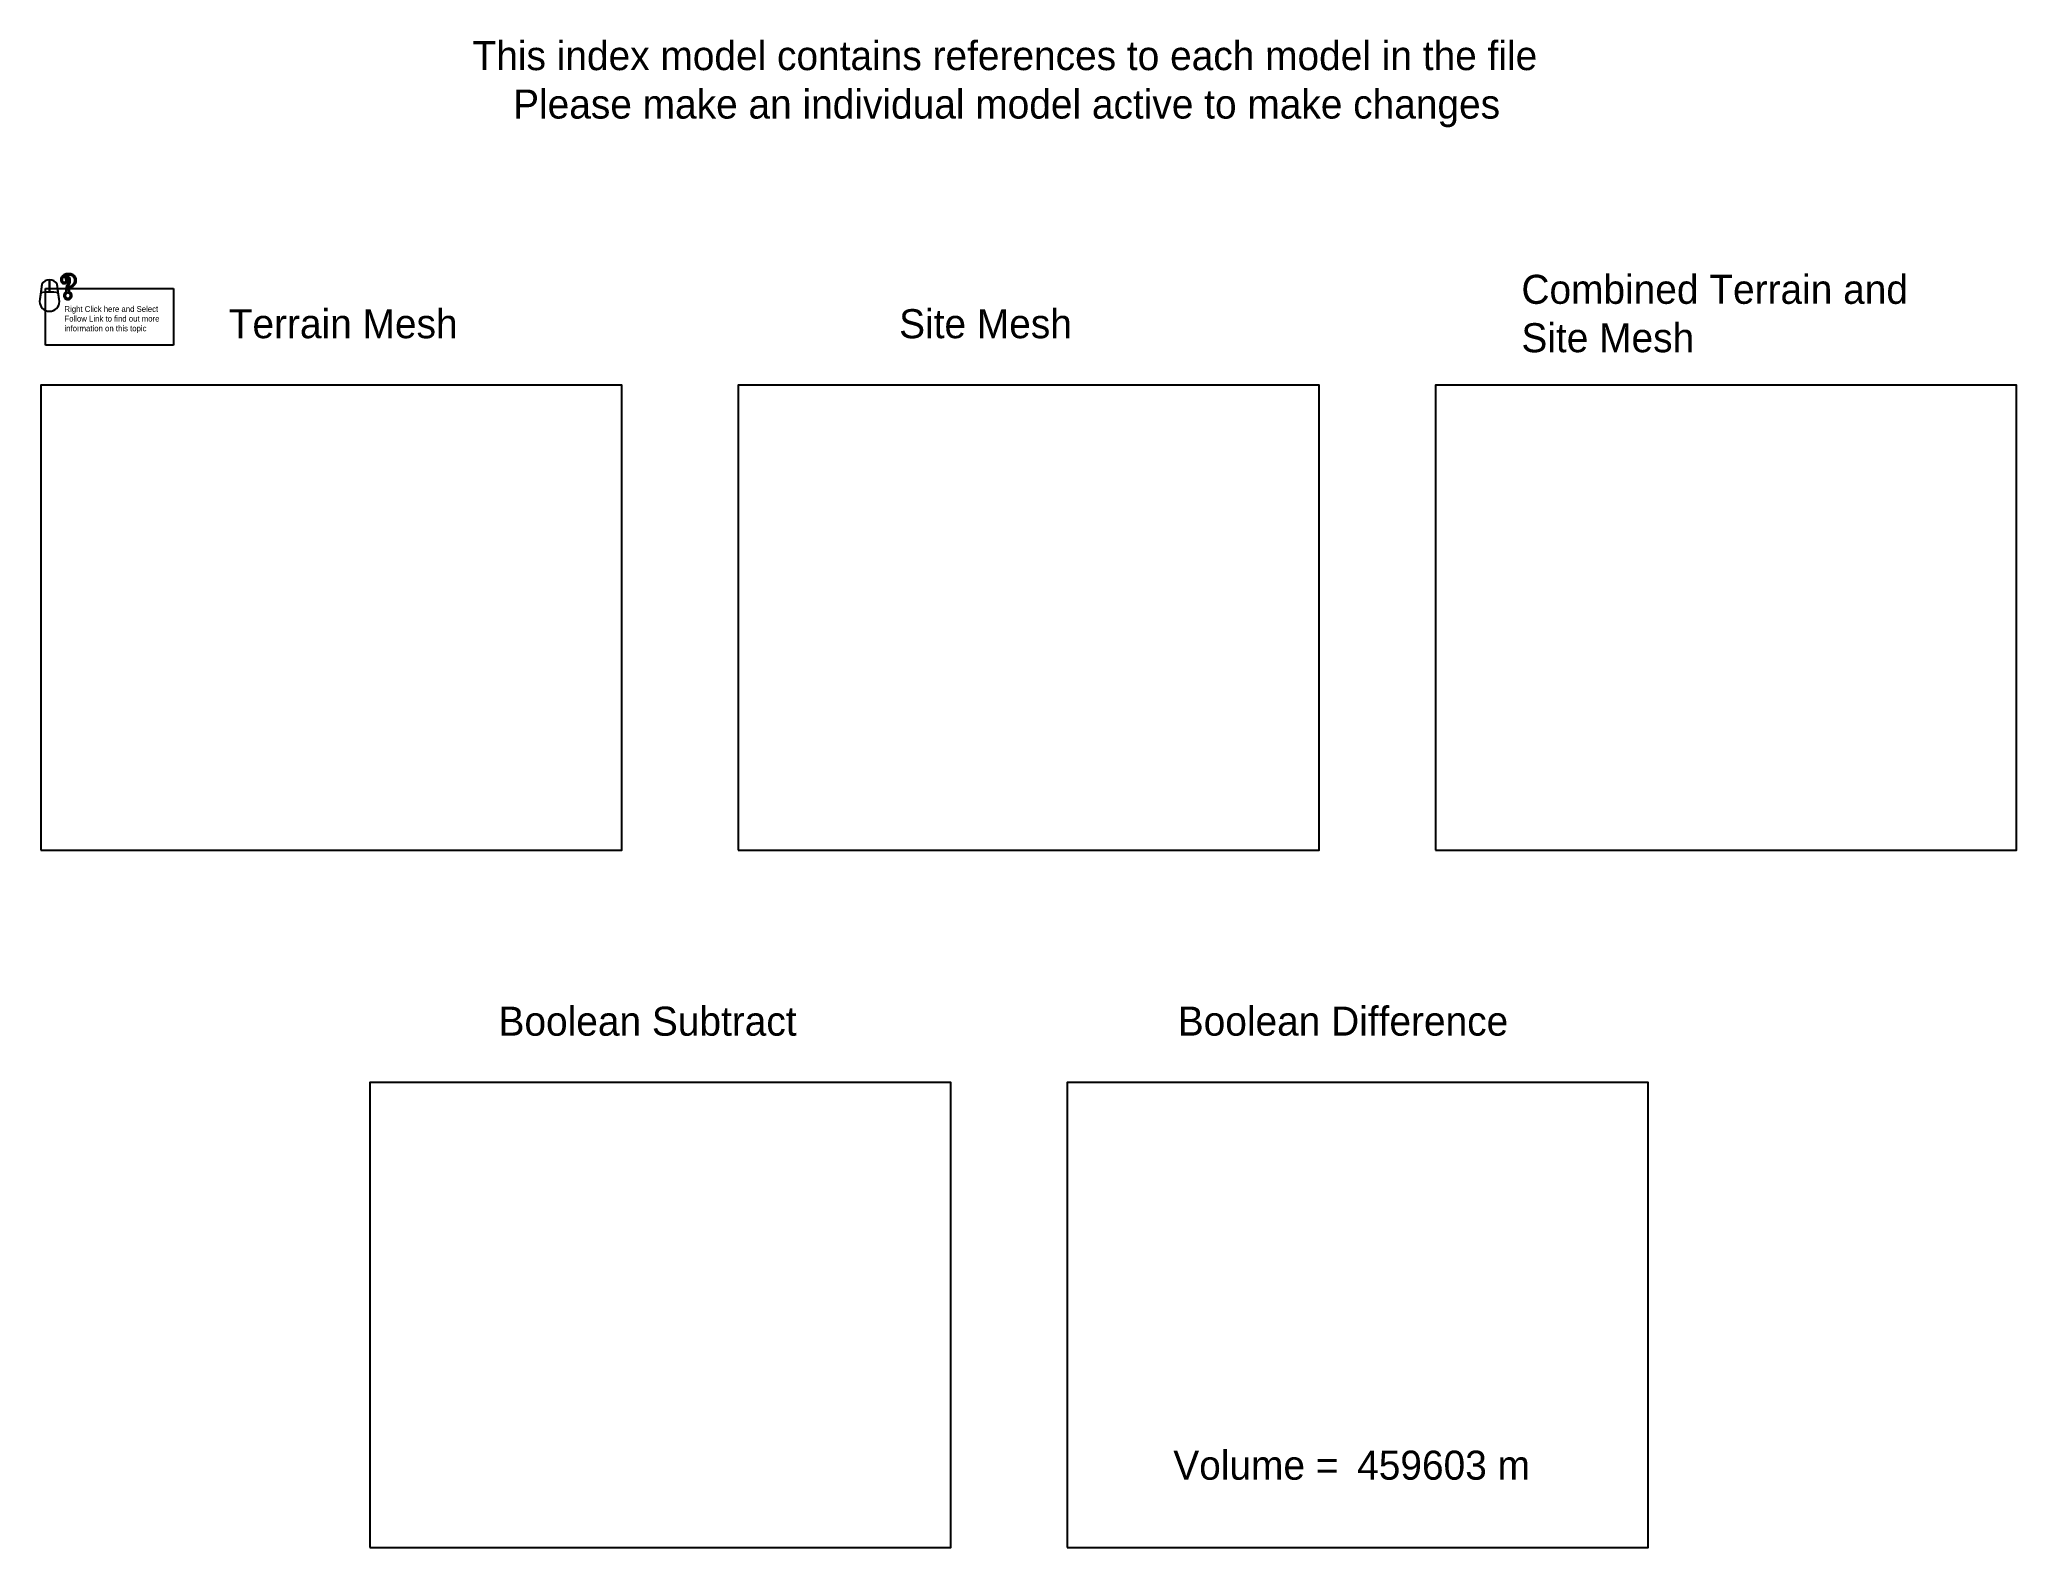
# Model space of a CAD drawing. Extents: x 144 to 3546, y 102 to 2697.
import ezdxf

# ---------------------------------------------------------------- set-up
doc = ezdxf.new("R2010")
doc.units = 0
for name, color, linetype in [('Default', 7, 'Continuous'), ('Frame', 7, 'Continuous'), ('Links', 7, 'Continuous')]:
    doc.layers.add(name, color=color, linetype=linetype)

msp = doc.modelspace()

# ---------------------------------------------------------------- linework, layer by layer
at = {"layer": 'Default'}
for points in [[(145.7, 1302.4), (1145.7, 1302.4), (1145.7, 2102.4), (145.7, 2102.4)], [(1345.7, 1302.4), (2345.7, 1302.4), (2345.7, 2102.4), (1345.7, 2102.4)], [(2545.7, 1302.4), (3545.7, 1302.4), (3545.7, 2102.4), (2545.7, 2102.4)], [(711.9, 102.4), (1711.9, 102.4), (1711.9, 902.4), (711.9, 902.4)], [(1911.9, 102.4), (2911.9, 102.4), (2911.9, 902.4), (1911.9, 902.4)]]:
    msp.add_lwpolyline(points, close=True, dxfattribs=at)
at = {"layer": 'Links'}
for p, q in [((160.8, 2284.1), (160.8, 2262.9)), ((160.8, 2284.1), (160.8, 2284.1)), ((182.5, 2283.7), (182.5, 2283.7)), ((182.7, 2282.1), (182.7, 2282.1)), ((183.2, 2286.8), (183.2, 2286.8)), ((183.5, 2280.8), (183.5, 2280.8)), ((184.7, 2279.9), (184.7, 2279.9)), ((185.3, 2289.5), (185.3, 2289.5)), ((186.2, 2279.7), (186.2, 2279.7)), ((187.5, 2279.9), (187.5, 2279.9)), ((187.7, 2288), (187.7, 2288)), ((187.9, 2288.7), (187.9, 2288.7)), ((187.9, 2287.4), (187.9, 2287.4)), ((188.3, 2286.6), (188.3, 2286.6)), ((188.5, 2289.3), (188.5, 2289.3)), ((188.5, 2280.6), (188.5, 2280.6)), ((188.8, 2291.4), (188.8, 2291.4)), ((189.2, 2284.6), (189.2, 2284.6)), ((189.2, 2281.6), (189.2, 2281.6)), ((189.5, 2282.9), (189.5, 2282.9)), ((189.7, 2289.9), (189.7, 2289.9)), ((191.1, 2290.1), (191.1, 2290.1)), ((192.9, 2289.7), (192.9, 2289.7)), ((193.3, 2292), (193.3, 2292)), ((194.5, 2288.3), (194.5, 2288.3)), ((195.6, 2286.1), (195.6, 2286.1)), ((195.9, 2280.6), (195.9, 2280.6)), ((196, 2282.8), (196, 2282.8)), ((198.2, 2291.4), (198.2, 2291.4)), ((201.7, 2289.4), (201.7, 2289.4)), ((203.8, 2286.6), (203.8, 2286.6)), ((204.2, 2280.6), (204.2, 2280.6)), ((204.5, 2283.1), (204.5, 2283.1)), ((147.7, 2276.3), (143.6, 2246.9)), ((143.6, 2246.9), (143.6, 2246.9)), ((145.7, 2261.6), (145.7, 2261.6)), ((145.7, 2261.6), (145.7, 2261.6)), ((147.7, 2276.3), (147.7, 2276.3)), ((153.8, 2268.8), (374.1, 2268.8)), ((153.8, 2171.3), (153.8, 2268.8)), ((160.8, 2262.9), (160.8, 2262.9)), ((177.9, 2246.9), (173.9, 2276.3)), ((175.9, 2261.6), (175.9, 2261.6)), ((177.9, 2246.9), (177.9, 2246.9)), ((187.8, 2256.8), (187.8, 2256.8)), ((188.1, 2258.5), (188.1, 2258.5)), ((188.1, 2255), (188.1, 2255)), ((189.1, 2260), (189.1, 2260)), ((189.1, 2253.6), (189.1, 2253.6)), ((190.6, 2261), (190.6, 2261)), ((190.6, 2252.6), (190.6, 2252.6)), ((191.5, 2268.2), (191.5, 2268.2)), ((191.5, 2265.4), (192.6, 2265.4)), ((191.5, 2265.4), (192.6, 2265.4)), ((191.5, 2265.4), (192.6, 2265.4)), ((191.5, 2265.4), (191.5, 2265.4)), ((191.8, 2270.1), (191.8, 2270.1)), ((192.3, 2261.3), (192.3, 2261.3)), ((192.3, 2252.2), (192.3, 2252.2)), ((192.4, 2272), (192.4, 2272)), ((192.6, 2265.4), (192.6, 2265.4)), ((193, 2268), (193, 2268)), ((193.6, 2274.4), (193.6, 2274.4)), ((193.7, 2269.9), (193.7, 2269.9)), ((194.1, 2261), (194.1, 2261)), ((194.1, 2252.6), (194.1, 2252.6)), ((194.8, 2276.8), (194.8, 2276.8)), ((195.1, 2271.4), (195.1, 2271.4)), ((195.5, 2278.7), (195.5, 2278.7)), ((195.5, 2260), (195.5, 2260)), ((195.5, 2253.6), (195.5, 2253.6)), ((196.5, 2258.5), (196.5, 2258.5)), ((196.5, 2255), (196.5, 2255)), ((196.9, 2256.8), (196.9, 2256.8)), ((197.4, 2273.2), (197.4, 2273.2)), ((198.7, 2271.2), (198.7, 2271.2)), ((200.9, 2275.8), (200.9, 2275.8)), ((203.1, 2278.2), (203.1, 2278.2)), ((374.1, 2268.8), (374.1, 2171.3)), ((160.8, 2229.8), (160.8, 2229.8)), ((374.1, 2171.3), (153.8, 2171.3))]:
    msp.add_line(p, q, dxfattribs=at)
for points in [[(160.8, 2262.9), (160.8, 2284.1)], [(160.8, 2284.1), (160.8, 2262.9)], [(160.8, 2262.9), (160.8, 2284.1)], [(160.8, 2262.9), (160.8, 2284.1)], [(145.7, 2261.6), (143.6, 2246.9)], [(145.7, 2261.6), (143.6, 2246.9)], [(145.7, 2261.6), (143.6, 2246.9)], [(147.7, 2276.3), (145.7, 2261.6)], [(147.7, 2276.3), (145.7, 2261.6)], [(147.7, 2276.3), (145.7, 2261.6)], [(175.9, 2261.6), (173.9, 2276.3)], [(177.9, 2246.9), (175.9, 2261.6)], [(177.9, 2246.9), (175.9, 2261.6)], [(177.9, 2246.9), (175.9, 2261.6)], [(189.1, 2265.4), (189.1, 2263), (189.3, 2263)], [(194.9, 2263.3), (195, 2265.3)]]:
    msp.add_lwpolyline(points, dxfattribs=at)
for centre, radius, start, end in [((160.8, 2269.2), 14.9, 28.6006, 151.3994), ((160.8, 2269.2), 14.9, 90, 151.3994), ((160.8, 2269.2), 14.9, 90, 151.3994), ((160.8, 2269.2), 14.9, 90, 151.3994), ((160.8, 2269.2), 14.9, 28.6006, 90), ((160.8, 2246.9), 17.1, 180, 0), ((160.8, 2246.9), 17.1, 180, 0), ((160.8, 2246.9), 17.1, 180, 0), ((160.8, 2246.9), 17.1, 180, 0), ((160.8, 2169.1), 93.8, 90, 99.2709), ((160.8, 2169.1), 93.8, 90, 99.2709), ((160.8, 2169.1), 93.8, 80.7291, 99.2709), ((160.8, 2169.1), 93.8, 80.7291, 99.2709), ((160.8, 2169.1), 93.8, 90, 99.2709), ((160.8, 2169.1), 93.8, 90, 99.2709), ((160.8, 2169.1), 93.8, 80.7291, 90), ((160.8, 2169.1), 93.8, 80.7291, 90)]:
    msp.add_arc(centre, radius, start, end, dxfattribs=at)
for points, degree in [([(183.7, 2291.3), (182.6, 2290.3), (181.7, 2289.2), (180.4, 2286.6), (180.1, 2285.2), (180.1, 2283.7)], 3), ([(180.1, 2283.7), (180.1, 2282.9), (180.2, 2282), (180.8, 2280.4), (181.2, 2279.7), (181.8, 2279.1)], 3), ([(185.3, 2289.5), (182.5, 2287), (182.5, 2283.7)], 2), ([(185.3, 2289.5), (182.5, 2287), (182.5, 2283.7)], 2), ([(185.3, 2289.5), (182.5, 2287), (182.5, 2283.7)], 2), ([(182.5, 2283.7), (182.5, 2281.9), (183.5, 2280.8)], 2), ([(182.5, 2283.7), (182.5, 2281.9), (183.5, 2280.8)], 2), ([(182.5, 2283.7), (182.5, 2281.9), (183.5, 2280.8)], 2), ([(183.5, 2280.8), (184.6, 2279.7), (186.2, 2279.7)], 2), ([(183.5, 2280.8), (184.6, 2279.7), (186.2, 2279.7)], 2), ([(183.5, 2280.8), (184.6, 2279.7), (186.2, 2279.7)], 2), ([(193.3, 2294.4), (191.4, 2294.4), (189.7, 2294.2), (186.4, 2293.2), (185, 2292.4), (183.7, 2291.3)], 3), ([(193.3, 2292), (188.2, 2292), (185.3, 2289.5)], 2), ([(193.3, 2292), (188.2, 2292), (185.3, 2289.5)], 2), ([(193.3, 2292), (188.2, 2292), (185.3, 2289.5)], 2), ([(186.2, 2279.7), (187.6, 2279.7), (188.5, 2280.6)], 2), ([(186.2, 2279.7), (187.6, 2279.7), (188.5, 2280.6)], 2), ([(186.2, 2279.7), (187.6, 2279.7), (188.5, 2280.6)], 2), ([(187.7, 2288), (187.7, 2288.7), (188.5, 2289.3)], 2), ([(187.7, 2288), (187.7, 2288.7), (188.5, 2289.3)], 2), ([(187.7, 2288), (187.7, 2288.7), (188.5, 2289.3)], 2), ([(188.3, 2286.6), (187.7, 2287.5), (187.7, 2288)], 2), ([(188.3, 2286.6), (187.7, 2287.5), (187.7, 2288)], 2), ([(188.3, 2286.6), (187.7, 2287.5), (187.7, 2288)], 2), ([(189.5, 2282.9), (189.5, 2284.4), (188.3, 2286.6)], 2), ([(189.5, 2282.9), (189.5, 2284.4), (188.3, 2286.6)], 2), ([(189.5, 2282.9), (189.5, 2284.4), (188.3, 2286.6)], 2), ([(188.5, 2289.3), (189.6, 2290.1), (191.1, 2290.1)], 2), ([(188.5, 2289.3), (189.6, 2290.1), (191.1, 2290.1)], 2), ([(188.5, 2289.3), (189.6, 2290.1), (191.1, 2290.1)], 2), ([(188.5, 2280.6), (189.5, 2281.5), (189.5, 2282.9)], 2), ([(188.5, 2280.6), (189.5, 2281.5), (189.5, 2282.9)], 2), ([(188.5, 2280.6), (189.5, 2281.5), (189.5, 2282.9)], 2), ([(190.2, 2278.9), (190.7, 2279.4), (191.2, 2280), (191.7, 2281.4), (191.9, 2282.2), (191.9, 2282.9)], 3), ([(190.4, 2287.6), (190.6, 2287.7), (190.8, 2287.7), (191.1, 2287.7)], 2), ([(191.9, 2282.9), (191.9, 2284.5), (191.3, 2286), (190.4, 2287.6)], 2), ([(191.1, 2290.1), (193.1, 2290.1), (194.5, 2288.3)], 2), ([(191.1, 2290.1), (193.1, 2290.1), (194.5, 2288.3)], 2), ([(191.1, 2290.1), (193.1, 2290.1), (194.5, 2288.3)], 2), ([(191.1, 2287.7), (191.4, 2287.7), (191.6, 2287.6), (192.1, 2287.4), (192.4, 2287.2), (192.7, 2286.8)], 3), ([(193.2, 2279.4), (193, 2278.6), (192.4, 2277.3), (191.5, 2275.5)], 2), ([(192.7, 2286.8), (192.9, 2286.5), (193.1, 2286.1), (193.5, 2284.8), (193.6, 2283.9), (193.6, 2282.8)], 3), ([(193.6, 2282.8), (193.6, 2281.4), (193.4, 2280.2), (193.2, 2279.4)], 2), ([(203.3, 2291.2), (202, 2292.3), (200.5, 2293.2), (197.2, 2294.2), (195.4, 2294.4), (193.3, 2294.4)], 3), ([(201.7, 2289.4), (198.8, 2292), (193.3, 2292)], 2), ([(201.7, 2289.4), (198.8, 2292), (193.3, 2292)], 2), ([(201.7, 2289.4), (198.8, 2292), (193.3, 2292)], 2), ([(194.5, 2288.3), (196, 2286.6), (196, 2282.8)], 2), ([(194.5, 2288.3), (196, 2286.6), (196, 2282.8)], 2), ([(194.5, 2288.3), (196, 2286.6), (196, 2282.8)], 2), ([(196, 2282.8), (196, 2280.4), (195.5, 2278.7)], 2), ([(196, 2282.8), (196, 2280.4), (195.5, 2278.7)], 2), ([(196, 2282.8), (196, 2280.4), (195.5, 2278.7)], 2), ([(204.5, 2283.1), (204.5, 2286.8), (201.7, 2289.4)], 2), ([(204.5, 2283.1), (204.5, 2286.8), (201.7, 2289.4)], 2), ([(204.5, 2283.1), (204.5, 2286.8), (201.7, 2289.4)], 2), ([(203.1, 2278.2), (204.5, 2280.5), (204.5, 2283.1)], 2), ([(203.1, 2278.2), (204.5, 2280.5), (204.5, 2283.1)], 2), ([(203.1, 2278.2), (204.5, 2280.5), (204.5, 2283.1)], 2), ([(206.9, 2283.1), (206.9, 2284.7), (206.6, 2286.2), (205.4, 2288.9), (204.4, 2290.1), (203.3, 2291.2)], 3), ([(205.1, 2276.9), (206.3, 2278.8), (206.9, 2280.9), (206.9, 2283.1)], 2), ([(181.8, 2279.1), (182.4, 2278.5), (183, 2278), (184.5, 2277.4), (185.4, 2277.3), (186.2, 2277.3)], 3), ([(187.4, 2261.7), (186.8, 2261.1), (186.2, 2260.3), (185.5, 2258.6), (185.4, 2257.7), (185.4, 2256.8)], 3), ([(185.4, 2256.8), (185.4, 2255.9), (185.5, 2255), (186.2, 2253.3), (186.8, 2252.5), (187.4, 2251.9)], 3), ([(186.2, 2277.3), (186.9, 2277.3), (187.6, 2277.4), (189, 2277.9), (189.7, 2278.4), (190.2, 2278.9)], 3), ([(189.3, 2263), (188.6, 2262.7), (188, 2262.3), (187.4, 2261.7)], 2), ([(187.4, 2251.9), (188, 2251.2), (188.8, 2250.7), (190.5, 2250), (191.4, 2249.8), (192.3, 2249.8)], 3), ([(189.1, 2260), (187.8, 2258.7), (187.8, 2256.8)], 2), ([(189.1, 2260), (187.8, 2258.7), (187.8, 2256.8)], 2), ([(189.1, 2260), (187.8, 2258.7), (187.8, 2256.8)], 2), ([(187.8, 2256.8), (187.8, 2254.9), (189.1, 2253.6)], 2), ([(187.8, 2256.8), (187.8, 2254.9), (189.1, 2253.6)], 2), ([(187.8, 2256.8), (187.8, 2254.9), (189.1, 2253.6)], 2), ([(189.4, 2270.7), (189.1, 2269.3), (189, 2267.6), (189.1, 2265.4)], 2), ([(192.3, 2261.3), (190.4, 2261.3), (189.1, 2260)], 2), ([(192.3, 2261.3), (190.4, 2261.3), (189.1, 2260)], 2), ([(192.3, 2261.3), (190.4, 2261.3), (189.1, 2260)], 2), ([(189.1, 2253.6), (190.4, 2252.2), (192.3, 2252.2)], 2), ([(189.1, 2253.6), (190.4, 2252.2), (192.3, 2252.2)], 2), ([(189.1, 2253.6), (190.4, 2252.2), (192.3, 2252.2)], 2), ([(191.5, 2275.5), (190.4, 2273.6), (189.7, 2272.1), (189.4, 2270.7)], 2), ([(191.8, 2270.1), (191.4, 2268.6), (191.5, 2265.4)], 2), ([(191.8, 2270.1), (191.4, 2268.6), (191.5, 2265.4)], 2), ([(191.8, 2270.1), (191.4, 2268.6), (191.5, 2265.4)], 2), ([(193.6, 2274.4), (192.1, 2271.7), (191.8, 2270.1)], 2), ([(193.6, 2274.4), (192.1, 2271.7), (191.8, 2270.1)], 2), ([(193.6, 2274.4), (192.1, 2271.7), (191.8, 2270.1)], 2), ([(195.5, 2260), (194.2, 2261.3), (192.3, 2261.3)], 2), ([(195.5, 2260), (194.2, 2261.3), (192.3, 2261.3)], 2), ([(195.5, 2260), (194.2, 2261.3), (192.3, 2261.3)], 2), ([(192.3, 2252.2), (194.2, 2252.2), (195.5, 2253.6)], 2), ([(192.3, 2252.2), (194.2, 2252.2), (195.5, 2253.6)], 2), ([(192.3, 2252.2), (194.2, 2252.2), (195.5, 2253.6)], 2), ([(192.3, 2249.8), (193.2, 2249.8), (194.1, 2250), (195.8, 2250.7), (196.6, 2251.2), (197.2, 2251.9)], 3), ([(192.6, 2265.4), (192.8, 2268.4), (193.7, 2269.9)], 2), ([(192.6, 2265.4), (192.8, 2268.4), (193.7, 2269.9)], 2), ([(192.6, 2265.4), (192.8, 2268.4), (193.7, 2269.9)], 2), ([(195.5, 2278.7), (195.1, 2277.1), (193.6, 2274.4)], 2), ([(195.5, 2278.7), (195.1, 2277.1), (193.6, 2274.4)], 2), ([(195.5, 2278.7), (195.1, 2277.1), (193.6, 2274.4)], 2), ([(193.7, 2269.9), (194.6, 2271.3), (197.4, 2273.2)], 2), ([(193.7, 2269.9), (194.6, 2271.3), (197.4, 2273.2)], 2), ([(193.7, 2269.9), (194.6, 2271.3), (197.4, 2273.2)], 2), ([(197.2, 2261.7), (196.6, 2262.4), (195.8, 2262.9), (194.9, 2263.2), (194.9, 2263.3), (194.9, 2263.3)], 3), ([(195, 2265.3), (195.1, 2266.2), (195.2, 2266.9), (195.5, 2268), (195.6, 2268.4), (195.7, 2268.6)], 3), ([(196.9, 2256.8), (196.9, 2258.7), (195.5, 2260)], 2), ([(196.9, 2256.8), (196.9, 2258.7), (195.5, 2260)], 2), ([(196.9, 2256.8), (196.9, 2258.7), (195.5, 2260)], 2), ([(195.5, 2253.6), (196.9, 2254.9), (196.9, 2256.8)], 2), ([(195.5, 2253.6), (196.9, 2254.9), (196.9, 2256.8)], 2), ([(195.5, 2253.6), (196.9, 2254.9), (196.9, 2256.8)], 2), ([(195.7, 2268.6), (195.9, 2268.8), (196.2, 2269.2), (197.2, 2270.1), (197.9, 2270.6), (198.7, 2271.2)], 3), ([(199.3, 2256.8), (199.3, 2257.7), (199.1, 2258.6), (198.4, 2260.3), (197.9, 2261.1), (197.2, 2261.7)], 3), ([(197.2, 2251.9), (197.9, 2252.5), (198.4, 2253.3), (199.1, 2255), (199.3, 2255.9), (199.3, 2256.8)], 3), ([(197.4, 2273.2), (201.6, 2275.9), (203.1, 2278.2)], 2), ([(197.4, 2273.2), (201.6, 2275.9), (203.1, 2278.2)], 2), ([(197.4, 2273.2), (201.6, 2275.9), (203.1, 2278.2)], 2), ([(198.7, 2271.2), (200.2, 2272.1), (201.4, 2273.1), (203.6, 2275), (204.4, 2275.9), (205.1, 2276.9)], 3)]:
    msp.add_open_spline(points, degree=degree, dxfattribs=at)

# ---------------------------------------------------------------- texts
at = {"layer": 'Frame'}
for s, p in [('This index\xa0model contains\xa0references to\xa0each model in the file', (888.8, 2644.8)), ('Please make an individual model active to make changes', (958.6, 2561.4)), ('Combined Terrain and ', (2693.8, 2242.6)), ('Terrain Mesh', (469.2, 2183.4)), ('Site Mesh', (1622.9, 2183.4)), ('Site Mesh', (2693.8, 2159.3)), ('Boolean Subtract ', (933.5, 983.1)), ('Boolean Difference', (2102.4, 983.2)), ('Volume = ', (2094.7, 219)), ('459603 m', (2411.1, 219))]:
    msp.add_text(s, height=50, dxfattribs=at).set_placement(p)
at = {"layer": 'Links'}
for s, p in [('Right Click\xa0here and Select ', (186.5, 2228.7)), ('Follow Link to find out more ', (186.5, 2212.1)), ('information on this topic', (186.5, 2195.4))]:
    msp.add_text(s, height=10, dxfattribs=at).set_placement(p)

doc.saveas('drawing.dxf')
